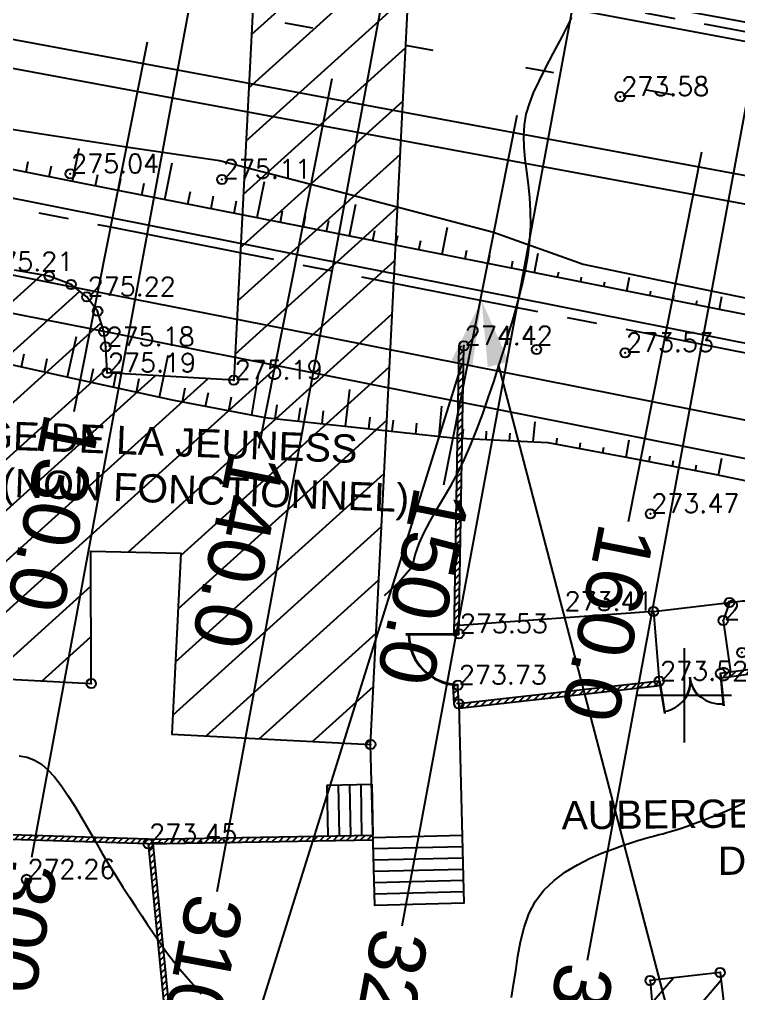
# Model space of a CAD drawing. Header units: millimetres. Extents: x 524954 to 526204, y 9523489 to 9524010.
# Drawn here: x 525464.7 to 525502.9, y 9523584.2 to 9523635.9 of the extents above; entities that cross this region are included whole.
import ezdxf
from ezdxf import colors
from ezdxf.entities.mleader import LeaderData, LeaderLine
from ezdxf.enums import TextEntityAlignment as Align
from ezdxf.math import Vec2, Vec3

# ---------------------------------------------------------------- set-up
doc = ezdxf.new("R2010")
doc.units = ezdxf.units.MM
doc.header["$PDMODE"] = 32
doc.header["$PDSIZE"] = 0.5
for name, pattern in [('AXES2', [28.575, 19.05, -3.175, 3.175, -3.175]), ('CACHE2', [4.7625, 3.175, -1.5875]), ('T1', [13, 3, -10])]:
    doc.linetypes.add(name, pattern=pattern)
for name, color, linetype in [('Bati', 6, 'Continuous'), ('Bati_H', 1, 'Continuous'), ('Carroyage(2)', 7, 'Continuous'), ('Cloture', 7, 'Continuous'), ('CN_01_00', 3, 'Continuous'), ('CN_02_00', 4, 'Continuous'), ('ETQ IMPAIR', 7, 'Continuous'), ('ETQ PAIR', 7, 'Continuous'), ('Murs', 1, 'Continuous'), ('Route - Bretelle de sortie - Restitution en plan - Axe', 1, 'AXES2'), ('Route - Bretelle de sortie - Restitution en plan - GEM_BDG', 7, 'Continuous'), ('Route - Bretelle de sortie - Restitution en plan - GEM_Berme', 7, 'Continuous'), ('Route - Bretelle de sortie - Restitution en plan - GEM_Bretelle', 7, 'Continuous'), ('Route - Bretelle de sortie - Restitution en plan - GEM_Trottoir', 7, 'Continuous'), ('Route - Bretelle de sortie - Restitution en plan - Talus déblais', 1, 'Continuous'), ('Route - Bretelle de sortie - Restitution en plan - Talus remblais', 94, 'Continuous'), ('Route - Bretelle de sortie - Tabulations', 7, 'Continuous'), ('Route - Bretelle de sortie - Textes - Tabulations', 7, 'Continuous'), ('Route - Route de la corniche de Brazzaville - Restitution en plan - Axe', 1, 'AXES2'), ('Route - Route de la corniche de Brazzaville - Restitution en plan - GEM_1_2TPC', 7, 'Continuous'), ('Route - Route de la corniche de Brazzaville - Restitution en plan - GEM_Trottoir', 7, 'Continuous'), ('Route - Route de la corniche de Brazzaville - Restitution en plan - GEM_VOIE 1', 7, 'Continuous'), ('Route - Route de la corniche de Brazzaville - Restitution en plan - GEM_VOIE 2', 7, 'Continuous'), ('Route - Route de la corniche de Brazzaville - Tabulations', 7, 'Continuous'), ('Route - Route de la corniche de Brazzaville - Textes - Tabulations', 1, 'Continuous'), ('TopoAlt', 3, 'Continuous'), ('TOPOJIS', 7, 'Continuous'), ('Toponomie', 7, 'CACHE2')]:
    doc.layers.add(name, color=color, linetype=linetype)
doc.layers.add('Trottoir', color=7, linetype='Continuous', true_color=0xff6666)
doc.styles.add('Affichages route', font='arial.ttf', dxfattribs={"height": 0.5})
doc.styles.add('Simplex 1.0', font='Simplex.shx', dxfattribs={"width": 0.99, "height": 1})
doc.styles.get("Standard").update_dxf_attribs({"font": 'arial.ttf'})
pattern_1 = [(45, (0, 0), (-0.1767766952966, 0.1767766952966), [])]

# ---------------------------------------------------------------- blocks, each defined once
blk = doc.blocks.new('TCPOINT M')
at = {"color": 0}
blk.add_point((0, 0), dxfattribs=at)
at = {"layer": 'TopoAlt', "style": 'Simplex 1.0', "width": 0.99}
blk.add_attdef('ALT', (0.15, 0.15), '', height=1, dxfattribs=at)
blk = doc.blocks.new('MENSURA_TALSYMm_14')
at = {"layer": 'Route - Bretelle de sortie - Restitution en plan - Talus remblais'}
for p, q in [((525467.524, 9523627.29), (525467.879, 9523629.034)), ((525465.072, 9523627.776), (525465.184, 9523628.324)), ((525472.429, 9523626.318), (525472.817, 9523628.247)), ((525466.298, 9523627.533), (525466.413, 9523628.095)), ((525468.75, 9523627.047), (525468.87, 9523627.636)), ((525469.976, 9523626.804), (525470.099, 9523627.407)), ((525471.203, 9523626.561), (525471.328, 9523627.181)), ((525477.333, 9523625.346), (525477.715, 9523627.259)), ((525473.655, 9523626.075), (525473.786, 9523626.728)), ((525474.881, 9523625.832), (525475.015, 9523626.5)), ((525476.107, 9523625.589), (525476.237, 9523626.239)), ((525482.238, 9523624.374), (525482.571, 9523626.055)), ((525478.56, 9523625.103), (525478.681, 9523625.716)), ((525479.786, 9523624.86), (525479.904, 9523625.454)), ((525481.012, 9523624.617), (525481.126, 9523625.191)), ((525483.464, 9523624.131), (525483.57, 9523624.666)), ((525487.143, 9523623.402), (525487.427, 9523624.844)), ((525484.69, 9523623.888), (525484.792, 9523624.403)), ((525485.916, 9523623.645), (525486.014, 9523624.14)), ((525488.369, 9523623.159), (525488.459, 9523623.615)), ((525489.595, 9523622.916), (525489.681, 9523623.351)), ((525490.821, 9523622.673), (525490.897, 9523623.06)), ((525492.047, 9523622.43), (525492.249, 9523623.46)), ((525493.273, 9523622.187), (525493.331, 9523622.479)), ((525494.5, 9523621.944), (525494.548, 9523622.19)), ((525495.726, 9523621.701), (525495.773, 9523621.943)), ((525496.952, 9523621.458), (525497.093, 9523622.18)), ((525498.178, 9523621.215), (525498.224, 9523621.449)), ((525499.404, 9523620.972), (525499.449, 9523621.202)), ((525500.63, 9523620.729), (525500.675, 9523620.957)), ((525501.856, 9523620.486), (525501.99, 9523621.17))]:
    blk.add_line(p, q, dxfattribs=at)
blk = doc.blocks.new('MENSURA_TALSYMm_16')
at = {"layer": 'Route - Bretelle de sortie - Restitution en plan - Talus déblais'}
for p, q in [((525467.26, 9523616.892), (525467.736, 9523619.041)), ((525464.819, 9523617.431), (525464.975, 9523618.126)), ((525466.039, 9523617.162), (525466.196, 9523617.864)), ((525472.144, 9523615.82), (525472.605, 9523618.055)), ((525468.481, 9523616.623), (525468.638, 9523617.339)), ((525469.702, 9523616.355), (525469.857, 9523617.079)), ((525470.923, 9523616.088), (525471.077, 9523616.818)), ((525477.054, 9523614.877), (525477.411, 9523617.109)), ((525473.368, 9523615.569), (525473.519, 9523616.309)), ((525482.016, 9523614.281), (525482.244, 9523616.229)), ((525474.597, 9523615.338), (525474.74, 9523616.076)), ((525475.825, 9523615.107), (525475.96, 9523615.844)), ((525478.288, 9523614.688), (525478.395, 9523615.412)), ((525479.531, 9523614.553), (525479.627, 9523615.25)), ((525486.987, 9523613.739), (525487.121, 9523615.351)), ((525480.774, 9523614.417), (525480.859, 9523615.087)), ((525483.259, 9523614.146), (525483.325, 9523614.761)), ((525484.502, 9523614.01), (525484.56, 9523614.598)), ((525485.744, 9523613.875), (525485.795, 9523614.434)), ((525491.977, 9523613.446), (525492.077, 9523614.508)), ((525488.232, 9523613.634), (525488.271, 9523614.129)), ((525489.48, 9523613.571), (525489.508, 9523614.02)), ((525490.729, 9523613.509), (525490.752, 9523613.91)), ((525493.218, 9523613.322), (525493.256, 9523613.639)), ((525494.447, 9523613.094), (525494.496, 9523613.405)), ((525495.677, 9523612.867), (525495.733, 9523613.172)), ((525496.906, 9523612.639), (525497.078, 9523613.551)), ((525498.134, 9523612.407), (525498.191, 9523612.705)), ((525499.361, 9523612.168), (525499.418, 9523612.464)), ((525500.588, 9523611.928), (525500.646, 9523612.224)), ((525501.814, 9523611.686), (525501.996, 9523612.58))]:
    blk.add_line(p, q, dxfattribs=at)

msp = doc.modelspace()

# ---------------------------------------------------------------- hatches: boundary and pattern name
at = {"layer": 'Bati_H'}
h = msp.add_hatch(dxfattribs=at)
h.set_pattern_fill('_U', color=256, scale=2, angle=222.0999, style=0, pattern_type=0)
h.set_pattern_definition([(222.09989299, (0, 0), (1.3408504664, -1.4839541862), [])])
h.paths.add_polyline_path([(525468.523, 9523600.62), (525468.496, 9523607.652), (525473.283, 9523607.546), (525472.811, 9523597.929), (525483.353, 9523597.395), (525483.341, 9523597.395), (525485.526, 9523640.514), (525477.327, 9523640.929), (525476.088, 9523616.723), (525469.369, 9523617.103), (525469.292, 9523618.486), (525469.191, 9523619.302), (525468.865, 9523620.379), (525468.289, 9523621.142), (525467.455, 9523621.804), (525466.294, 9523622.243), (525464.462, 9523622.564), (525462.852, 9523622.467), (525461.309, 9523621.851), (525460.274, 9523621.007), (525459.585, 9523619.812), (525458.908, 9523616.933), (525452.581, 9523617.089), (525453.404, 9523634.085), (525445.11, 9523634.572), (525444.21, 9523614.079), (525443.42, 9523601.948)])
h = msp.add_hatch(dxfattribs=at)
h.set_pattern_fill('_U', color=256, scale=2, angle=49.7164, style=0, pattern_type=0)
h.set_pattern_definition([(49.7164087, (0, 0), (-1.5257070597, 1.29314267114), [])])
h.paths.add_polyline_path([(525495.577, 9523574.193), (525498.578, 9523574.44), (525498.464, 9523575.823), (525502.836, 9523576.184), (525502.429, 9523580.845), (525501.921, 9523585.285), (525498.179, 9523584.857), (525498.318, 9523583.17), (525494.885, 9523582.887), (525494.86, 9523582.885)])
at = {"layer": 'Murs'}
h = msp.add_hatch(dxfattribs=at)
h.set_pattern_fill('_U', color=256, scale=0.25, angle=45, style=0, pattern_type=0)
h.set_pattern_definition(pattern_1)
h.paths.add_polyline_path([(525488.04, 9523603.26), (525488.297, 9523618.54), (525488.047, 9523618.544), (525487.79, 9523603.264)])
h = msp.add_hatch(dxfattribs=at)
h.set_pattern_fill('_U', color=256, scale=0.25, angle=45, style=0, pattern_type=0)
h.set_pattern_definition(pattern_1)
h.paths.add_polyline_path([(525471.551, 9523592.114), (525474.723, 9523559.566), (525475.027, 9523556.237), (525481.47, 9523557.217), (525489.932, 9523558.379), (525511.435, 9523561.691), (525536.899, 9523564.763), (525535.769, 9523571.397), (525534.425, 9523578.651), (525532.858, 9523588.004), (525530.879, 9523597.346), (525530.121, 9523604.95), (525501.923, 9523601.162), (525501.956, 9523600.914), (525529.898, 9523604.668), (525530.632, 9523597.308), (525532.612, 9523587.957), (525534.179, 9523578.608), (525535.522, 9523571.353), (525536.608, 9523564.98), (525511.401, 9523561.939), (525489.896, 9523558.627), (525481.434, 9523557.464), (525475.252, 9523556.524), (525474.972, 9523559.59), (525471.8, 9523592.139)])
h = msp.add_hatch(dxfattribs=at)
h.set_pattern_fill('_U', color=256, scale=0.25, angle=45, style=0, pattern_type=0)
h.set_pattern_definition(pattern_1)
h.paths.add_polyline_path([(525471.551, 9523592.114), (525451.327, 9523592.751), (525442.866, 9523593.259), (525443.654, 9523601.886), (525443.903, 9523601.864), (525443.139, 9523593.493), (525451.339, 9523593.001), (525471.559, 9523592.364)])
h = msp.add_hatch(dxfattribs=at)
h.set_pattern_fill('_U', color=256, scale=0.25, angle=45, style=0, pattern_type=0)
h.set_pattern_definition(pattern_1)
h.paths.add_polyline_path([(525498.663, 9523600.743), (525488.031, 9523599.553), (525488.059, 9523599.304), (525498.69, 9523600.495)])
h = msp.add_hatch(dxfattribs=at)
h.set_pattern_fill('_U', color=256, scale=0.25, angle=45, style=0, pattern_type=0)
h.set_pattern_definition(pattern_1)
h.paths.add_polyline_path([(525488.031, 9523599.553), (525487.984, 9523600.535), (525487.734, 9523600.523), (525487.782, 9523599.541)])
h = msp.add_hatch(dxfattribs=at)
h.set_pattern_fill('_U', color=256, scale=0.25, angle=45, style=0, pattern_type=0)
h.set_pattern_definition(pattern_1)
h.paths.add_polyline_path([(525471.546, 9523592.364), (525483.474, 9523592.586), (525483.479, 9523592.336), (525471.551, 9523592.114)])

# ---------------------------------------------------------------- linework, layer by layer
at = {"layer": 'Bati', "flags": 128}
for points in [[(525468.523, 9523600.62), (525468.496, 9523607.652), (525473.283, 9523607.546), (525472.811, 9523597.929), (525483.353, 9523597.395), (525483.341, 9523597.395), (525485.526, 9523640.514), (525477.327, 9523640.929), (525476.088, 9523616.723), (525469.369, 9523617.103), (525469.292, 9523618.486), (525469.191, 9523619.302), (525468.865, 9523620.379), (525468.289, 9523621.142), (525467.455, 9523621.804), (525466.294, 9523622.243), (525464.462, 9523622.564)], [(525443.42, 9523601.948), (525468.523, 9523600.62)]]:
    msp.add_lwpolyline(points, dxfattribs=at)
msp.add_lwpolyline([(525495.577, 9523574.193), (525498.578, 9523574.44), (525498.464, 9523575.823), (525502.836, 9523576.184), (525502.429, 9523580.845), (525501.921, 9523585.285), (525498.179, 9523584.857), (525498.318, 9523583.17), (525494.885, 9523582.887), (525494.86, 9523582.885)], close=True, dxfattribs=at)
at = {"layer": 'Carroyage(2)'}
for p, q in [((525500, 9523597.5), (525500, 9523602.5)), ((525497.5, 9523600), (525502.5, 9523600))]:
    msp.add_line(p, q, dxfattribs=at)
at = {"layer": 'Cloture', "flags": 128}
for points in [[(525487.79, 9523603.264), (525488.047, 9523618.544)], [(525488.04, 9523603.26), (525488.297, 9523618.54)], [(525471.551, 9523592.114), (525474.723, 9523559.566), (525475.027, 9523556.237), (525481.47, 9523557.217), (525489.932, 9523558.379), (525511.435, 9523561.691), (525536.899, 9523564.763), (525535.769, 9523571.397), (525534.425, 9523578.651), (525532.858, 9523588.004), (525530.879, 9523597.346), (525530.121, 9523604.95), (525501.923, 9523601.162), (525501.923, 9523601.162), (525501.923, 9523601.162), (525501.923, 9523601.162)], [(525471.8, 9523592.139), (525474.972, 9523559.59), (525475.252, 9523556.524), (525481.434, 9523557.464), (525489.896, 9523558.627), (525511.401, 9523561.939), (525536.608, 9523564.98), (525535.522, 9523571.353), (525534.179, 9523578.608), (525532.612, 9523587.957), (525530.632, 9523597.308), (525529.898, 9523604.668), (525501.956, 9523600.914)], [(525488.04, 9523603.26), (525485.221, 9523603.235)], [(525488.04, 9523603.215), (525485.221, 9523603.191)], [(525471.551, 9523592.114), (525451.327, 9523592.751), (525442.866, 9523593.259), (525443.654, 9523601.886)], [(525471.559, 9523592.364), (525451.339, 9523593.001), (525443.139, 9523593.493), (525443.903, 9523601.864)], [(525498.663, 9523600.743), (525488.031, 9523599.553)], [(525498.664, 9523600.736), (525498.942, 9523599.031)], [(525498.691, 9523600.741), (525498.969, 9523599.035)], [(525501.895, 9523601.159), (525502.065, 9523599.44)], [(525501.923, 9523601.162), (525502.092, 9523599.442)], [(525487.782, 9523599.541), (525487.734, 9523600.523)], [(525488.031, 9523599.553), (525487.984, 9523600.535)], [(525498.69, 9523600.495), (525488.059, 9523599.304)], [(525498.69, 9523600.495), (525488.059, 9523599.304)], [(525488.031, 9523599.553), (525488.299, 9523588.964), (525483.569, 9523588.845), (525483.353, 9523597.395)], [(525481.025, 9523595.235), (525483.424, 9523595.279)], [(525481.025, 9523595.235), (525481.075, 9523592.541)], [(525481.625, 9523595.246), (525481.675, 9523592.552)], [(525481.625, 9523595.246), (525481.675, 9523592.552)], [(525482.225, 9523595.257), (525482.275, 9523592.564)], [(525482.824, 9523595.268), (525482.874, 9523592.575)], [(525483.424, 9523595.279), (525483.474, 9523592.586)], [(525471.546, 9523592.364), (525483.474, 9523592.586)], [(525488.208, 9523592.563), (525483.478, 9523592.444)], [(525471.551, 9523592.114), (525483.479, 9523592.336)], [(525488.223, 9523591.963), (525483.493, 9523591.844)], [(525488.239, 9523591.364), (525483.508, 9523591.244)], [(525488.239, 9523591.364), (525483.508, 9523591.244)], [(525488.254, 9523590.764), (525483.523, 9523590.644)], [(525488.269, 9523590.164), (525483.539, 9523590.044)], [(525488.269, 9523590.164), (525483.539, 9523590.044)], [(525488.284, 9523589.564), (525483.554, 9523589.445)], [(525488.299, 9523588.964), (525483.569, 9523588.845)]]:
    msp.add_lwpolyline(points, dxfattribs=at)
at = {"layer": 'Cloture'}
for centre, radius, start, end in [((525488.04, 9523603.215), 2.681, 180.495, 268.7926), ((525488.04, 9523603.215), 2.636, 180.495, 268.7926), ((525498.691, 9523600.741), 1.616, 279.2624, 7.56), ((525498.691, 9523600.741), 1.643, 323.4508, 7.56), ((525501.895, 9523601.159), 1.643, 187.3252, 231.4344), ((525501.895, 9523601.159), 1.616, 187.3252, 275.6227)]:
    msp.add_arc(centre, radius, start, end, dxfattribs=at)
at = {"layer": 'CN_01_00', "elevation": 273, "flags": 128}
for points in [[(525464.693, 9523596.789), (525465.131, 9523596.708), (525465.521, 9523596.565), (525465.88, 9523596.35), (525466.227, 9523596.053), (525466.576, 9523595.671), (525466.93, 9523595.211), (525467.288, 9523594.688), (525467.648, 9523594.115), (525468.012, 9523593.507), (525468.377, 9523592.877), (525468.745, 9523592.238), (525469.113, 9523591.604), (525469.48, 9523590.988), (525469.845, 9523590.393), (525470.203, 9523589.823), (525470.551, 9523589.281), (525470.885, 9523588.77), (525471.202, 9523588.292), (525471.498, 9523587.852), (525471.77, 9523587.451), (525472.016, 9523587.09), (525472.247, 9523586.759), (525472.472, 9523586.444), (525472.704, 9523586.132), (525472.955, 9523585.809), (525473.234, 9523585.463), (525473.555, 9523585.08), (525473.929, 9523584.646), (525474.364, 9523584.154)], [(525490.819, 9523583.962), (525490.941, 9523584.648), (525491.048, 9523585.385), (525491.161, 9523586.15), (525491.302, 9523586.922), (525491.49, 9523587.68), (525491.748, 9523588.402), (525492.097, 9523589.067), (525492.55, 9523589.658), (525493.089, 9523590.175), (525493.69, 9523590.625), (525494.327, 9523591.011), (525494.973, 9523591.339), (525495.605, 9523591.614), (525496.196, 9523591.842), (525496.721, 9523592.027), (525497.161, 9523592.175), (525497.523, 9523592.291), (525497.823, 9523592.382), (525498.073, 9523592.452), (525498.288, 9523592.509), (525498.482, 9523592.558), (525498.669, 9523592.605), (525498.863, 9523592.655), (525499.077, 9523592.714), (525499.311, 9523592.783), (525499.568, 9523592.863), (525499.847, 9523592.955), (525500.148, 9523593.058), (525500.471, 9523593.174), (525500.817, 9523593.303), (525501.187, 9523593.445), (525501.578, 9523593.601), (525501.983, 9523593.769), (525502.394, 9523593.944), (525502.8, 9523594.124), (525503.193, 9523594.306)]]:
    msp.add_lwpolyline(points, dxfattribs=at)
at = {"layer": 'CN_02_00', "elevation": 274, "flags": 128}
msp.add_lwpolyline([(525484.084, 9523605.304), (525484.836, 9523605.984), (525485.572, 9523606.853), (525485.709, 9523607.459), (525485.919, 9523608.051), (525486.189, 9523608.64), (525486.505, 9523609.232), (525486.855, 9523609.837), (525487.225, 9523610.462), (525487.603, 9523611.114), (525487.974, 9523611.804), (525488.33, 9523612.535), (525488.668, 9523613.304), (525488.991, 9523614.106), (525489.3, 9523614.932), (525489.596, 9523615.779), (525489.882, 9523616.638), (525490.16, 9523617.503), (525490.43, 9523618.369), (525490.693, 9523619.23), (525490.944, 9523620.083), (525491.177, 9523620.926), (525491.386, 9523621.758), (525491.563, 9523622.576), (525491.703, 9523623.38), (525491.8, 9523624.166), (525491.846, 9523624.934), (525491.84, 9523625.682), (525491.793, 9523626.408), (525491.72, 9523627.113), (525491.637, 9523627.794), (525491.56, 9523628.451), (525491.504, 9523629.085), (525491.484, 9523629.692), (525491.516, 9523630.274), (525491.612, 9523630.833), (525491.774, 9523631.389), (525492, 9523631.965), (525492.289, 9523632.584), (525492.638, 9523633.272), (525493.046, 9523634.05), (525493.511, 9523634.943), (525494.032, 9523635.974)], dxfattribs=at)
at = {"layer": 'Route - Bretelle de sortie - Restitution en plan - Axe', "ltscale": 0.5, "flags": 128}
msp.add_lwpolyline([(525362.97, 9523665.964), (525367.304, 9523663.471), (525371.686, 9523661.063), (525376.112, 9523658.737), (525380.551, 9523656.436), (525384.99, 9523654.135), (525393.868, 9523649.533), (525398.307, 9523647.232), (525402.768, 9523644.973), (525407.283, 9523642.826), (525411.851, 9523640.793), (525416.468, 9523638.874), (525421.131, 9523637.072), (525425.839, 9523635.386), (525430.587, 9523633.819), (525435.372, 9523632.371), (525440.192, 9523631.043), (525445.044, 9523629.835), (525449.925, 9523628.75), (525459.732, 9523626.795), (525469.541, 9523624.851), (525479.35, 9523622.907), (525489.16, 9523620.963), (525498.969, 9523619.019), (525506.811, 9523617.465), (525508.778, 9523617.076), (525513.691, 9523616.148), (525518.628, 9523615.357), (525523.596, 9523614.801), (525528.59, 9523614.582), (525533.332, 9523614.777), (525538.029, 9523615.447), (525538.524, 9523615.55), (525543.336, 9523616.898), (525547.941, 9523618.836), (525552.269, 9523621.333), (525556.252, 9523624.35), (525557.224, 9523625.214), (525560.26, 9523628.325), (525562.941, 9523631.748), (525564.636, 9523634.387), (525566.118, 9523637.15), (525566.895, 9523638.844), (525567.598, 9523640.569), (525569.14, 9523645.323), (525570.248, 9523650.198), (525571.009, 9523655.139), (525571.519, 9523660.112), (525571.863, 9523664.901), (525572.043, 9523667.868), (525572.175, 9523670.09), (525572.769, 9523680.073), (525573.364, 9523690.055), (525573.958, 9523700.037), (525574.552, 9523710.02), (525575.146, 9523720.002), (525575.741, 9523729.984), (525576.335, 9523739.967), (525576.929, 9523749.949), (525576.995, 9523751.051)], dxfattribs=at)
at = {"layer": 'Route - Bretelle de sortie - Restitution en plan - GEM_BDG', "flags": 128}
msp.add_lwpolyline([(525459.829, 9523627.285), (525469.638, 9523625.341), (525479.448, 9523623.398), (525489.257, 9523621.454), (525499.066, 9523619.51), (525506.908, 9523617.956), (525508.875, 9523617.567), (525513.779, 9523616.64), (525518.697, 9523615.852), (525523.637, 9523615.3), (525528.592, 9523615.082), (525533.288, 9523615.275), (525537.931, 9523615.937), (525538.42, 9523616.039), (525543.171, 9523617.37), (525547.719, 9523619.284), (525551.993, 9523621.749), (525555.926, 9523624.729), (525556.885, 9523625.582), (525559.884, 9523628.655), (525562.531, 9523632.035), (525564.205, 9523634.641), (525565.669, 9523637.369)], dxfattribs=at)
at = {"layer": 'Route - Bretelle de sortie - Restitution en plan - GEM_Berme', "flags": 128}
msp.add_lwpolyline([(525460.121, 9523628.757), (525469.93, 9523626.813), (525479.739, 9523624.869), (525489.548, 9523622.925), (525499.358, 9523620.981), (525507.2, 9523619.427), (525509.164, 9523619.039), (525514.042, 9523618.117), (525518.904, 9523617.338), (525523.758, 9523616.795), (525528.597, 9523616.582), (525533.155, 9523616.769), (525537.635, 9523617.408), (525538.106, 9523617.505), (525542.677, 9523618.786), (525547.052, 9523620.627), (525551.164, 9523622.999), (525554.948, 9523625.865), (525555.87, 9523626.686), (525558.755, 9523629.642), (525561.302, 9523632.894), (525562.912, 9523635.401), (525564.32, 9523638.026)], dxfattribs=at)
at = {"layer": 'Route - Bretelle de sortie - Restitution en plan - GEM_Bretelle', "flags": 128}
msp.add_lwpolyline([(525459.052, 9523623.362), (525468.861, 9523621.418), (525478.67, 9523619.474), (525488.479, 9523617.53), (525498.289, 9523615.586), (525506.13, 9523614.032), (525508.091, 9523613.58), (525513.039, 9523612.483), (525518.092, 9523611.513), (525523.27, 9523610.775), (525528.576, 9523610.384), (525533.716, 9523610.444), (525538.915, 9523611.035), (525539.466, 9523611.149), (525544.818, 9523612.649), (525549.942, 9523614.805), (525554.757, 9523617.583), (525559.188, 9523620.939), (525560.269, 9523621.9), (525563.647, 9523625.362), (525566.63, 9523629.17), (525568.515, 9523632.106), (525570.164, 9523635.18), (525570.972, 9523637.082)], dxfattribs=at)
at = {"layer": 'Route - Bretelle de sortie - Restitution en plan - GEM_Trottoir', "flags": 128}
msp.add_lwpolyline([(525458.663, 9523621.4), (525468.472, 9523619.456), (525478.281, 9523617.512), (525488.09, 9523615.568), (525497.9, 9523613.624), (525505.742, 9523612.07), (525507.706, 9523611.617), (525512.688, 9523610.514), (525517.816, 9523609.532), (525523.108, 9523608.781), (525528.569, 9523608.384), (525533.892, 9523608.452), (525539.308, 9523609.074), (525539.884, 9523609.193), (525545.477, 9523610.761), (525550.831, 9523613.014), (525555.863, 9523615.916), (525560.493, 9523619.424), (525561.622, 9523620.428), (525565.152, 9523624.045), (525568.269, 9523628.025), (525570.239, 9523631.092), (525571.962, 9523634.304)], dxfattribs=at)
at = {"layer": 'Route - Bretelle de sortie - Restitution en plan - Talus déblais', "flags": 128}
msp.add_lwpolyline([(525463.051, 9523617.822), (525467.934, 9523616.743), (525472.819, 9523615.672), (525477.734, 9523614.749), (525487.712, 9523613.66), (525492.759, 9523613.407), (525497.676, 9523612.496), (525501.6, 9523611.731), (525505.512, 9523610.913), (525507.483, 9523610.483), (525512.508, 9523609.501), (525517.737, 9523608.959), (525523.098, 9523608.658)], dxfattribs=at)
at = {"layer": 'Route - Bretelle de sortie - Restitution en plan - Talus remblais', "flags": 128}
msp.add_lwpolyline([(525460.491, 9523630.627), (525470.383, 9523629.097), (525475.337, 9523628.377), (525480.186, 9523627.124), (525489.876, 9523624.58), (525494.638, 9523622.885), (525499.531, 9523621.854), (525507.361, 9523620.244), (525509.333, 9523619.897), (525514.213, 9523619.077), (525519.053, 9523618.404), (525523.852, 9523617.959), (525528.602, 9523617.835), (525533.036, 9523618.12), (525537.357, 9523618.795), (525537.81, 9523618.887), (525542.222, 9523620.089), (525546.454, 9523621.831), (525550.456, 9523624.067), (525554.182, 9523626.755), (525555.093, 9523627.532), (525557.96, 9523630.338), (525560.476, 9523633.471), (525562.071, 9523635.895)], dxfattribs=at)
at = {"layer": 'Route - Bretelle de sortie - Tabulations'}
for p, q in [((525471.485, 9523634.66), (525467.597, 9523615.042)), ((525481.294, 9523632.716), (525477.406, 9523613.098)), ((525491.104, 9523630.772), (525487.216, 9523611.154)), ((525500.913, 9523628.828), (525497.025, 9523609.21))]:
    msp.add_line(p, q, dxfattribs=at)
at = {"layer": 'Route - Route de la corniche de Brazzaville - Restitution en plan - Axe', "ltscale": 0.5, "flags": 128}
msp.add_lwpolyline([(525226.636, 9523750.387), (525229.419, 9523749.254), (525234.047, 9523747.362), (525238.644, 9523745.395), (525243.2, 9523743.336), (525247.714, 9523741.187), (525252.185, 9523738.947), (525256.609, 9523736.619), (525265.351, 9523731.763), (525274.078, 9523726.881), (525282.806, 9523721.998), (525286.095, 9523720.158), (525291.533, 9523717.116), (525300.26, 9523712.234), (525308.987, 9523707.351), (525317.714, 9523702.469), (525326.441, 9523697.586), (525335.168, 9523692.704), (525343.895, 9523687.821), (525352.622, 9523682.939), (525354.664, 9523681.796), (525361.349, 9523678.056), (525363.343, 9523676.941), (525370.076, 9523673.174), (525374.47, 9523670.787), (525378.91, 9523668.488), (525383.395, 9523666.279), (525387.923, 9523664.159), (525392.493, 9523662.13), (525397.103, 9523660.194), (525401.61, 9523658.404), (525406.433, 9523656.599), (525411.151, 9523654.942), (525415.9, 9523653.38), (525418.081, 9523652.697), (525421.776, 9523651.591), (525425.489, 9523650.542), (525430.323, 9523649.267), (525435.183, 9523648.089), (525440.064, 9523647.009), (525444.967, 9523646.027), (525454.799, 9523644.202), (525464.631, 9523642.379), (525474.464, 9523640.556), (525484.296, 9523638.733), (525494.129, 9523636.91), (525503.961, 9523635.088), (525513.794, 9523633.265), (525523.626, 9523631.442), (525533.459, 9523629.619), (525543.291, 9523627.797), (525553.124, 9523625.974), (525557.224, 9523625.214), (525562.956, 9523624.151), (525572.789, 9523622.328), (525582.622, 9523620.512), (525587.548, 9523619.655), (525592.483, 9523618.853), (525597.427, 9523618.106), (525602.379, 9523617.413), (525607.338, 9523616.776), (525612.304, 9523616.194), (525617.276, 9523615.667), (525622.254, 9523615.195), (525627.237, 9523614.779), (525632.224, 9523614.418), (525637.214, 9523614.112), (525642.208, 9523613.862), (525647.204, 9523613.668), (525652.202, 9523613.529), (525657.201, 9523613.445), (525662.201, 9523613.417), (525667.201, 9523613.445), (525672.2, 9523613.528), (525677.199, 9523613.667), (525682.195, 9523613.861), (525687.188, 9523614.111), (525692.179, 9523614.416), (525697.166, 9523614.777), (525702.149, 9523615.193), (525707.126, 9523615.664), (525712.099, 9523616.191), (525717.065, 9523616.773), (525722.024, 9523617.41), (525726.976, 9523618.102), (525731.92, 9523618.849), (525736.855, 9523619.651), (525741.781, 9523620.507), (525746.697, 9523621.419), (525751.603, 9523622.385), (525756.498, 9523623.405), (525761.381, 9523624.48), (525766.252, 9523625.609), (525771.11, 9523626.792), (525775.954, 9523628.028), (525780.785, 9523629.319), (525785.601, 9523630.663), (525790.401, 9523632.061), (525795.186, 9523633.512), (525799.954, 9523635.016), (525804.706, 9523636.573), (525809.44, 9523638.182), (525814.155, 9523639.844), (525818.852, 9523641.559), (525823.53, 9523643.325), (525828.187, 9523645.143), (525832.825, 9523647.013), (525837.441, 9523648.934), (525842.035, 9523650.907), (525846.607, 9523652.93), (525851.157, 9523655.004), (525855.683, 9523657.129), (525860.185, 9523659.304), (525864.663, 9523661.528), (525869.116, 9523663.802), (525873.543, 9523666.126), (525877.945, 9523668.499), (525882.319, 9523670.92), (525886.666, 9523673.39), (525890.986, 9523675.908), (525895.278, 9523678.473), (525899.54, 9523681.087), (525903.774, 9523683.747), (525907.977, 9523686.454), (525912.15, 9523689.208), (525916.293, 9523692.008), (525920.404, 9523694.854), (525924.483, 9523697.746), (525928.53, 9523700.682), (525932.544, 9523703.664), (525936.524, 9523706.69), (525940.471, 9523709.759), (525944.383, 9523712.873), (525948.26, 9523716.03), (525952.103, 9523719.229), (525955.909, 9523722.472), (525959.679, 9523725.756), (525963.412, 9523729.082), (525967.108, 9523732.449), (525970.767, 9523735.857), (525974.387, 9523739.306), (525977.969, 9523742.794), (525981.512, 9523746.322), (525985.016, 9523749.889), (525988.479, 9523753.495), (525991.903, 9523757.14), (525995.285, 9523760.822), (525998.627, 9523764.541), (526001.927, 9523768.297), (526005.185, 9523772.09), (526008.401, 9523775.919), (526011.574, 9523779.783), (526014.704, 9523783.682), (526017.79, 9523787.616), (526020.832, 9523791.583), (526023.831, 9523795.585), (526026.784, 9523799.619), (526029.693, 9523803.686), (526032.556, 9523807.785), (526035.373, 9523811.916), (526038.145, 9523816.077), (526040.87, 9523820.27), (526043.548, 9523824.492), (526046.182, 9523828.742), (526051.428, 9523837.255), (526056.675, 9523845.768), (526059.298, 9523850.024), (526061.922, 9523854.281), (526064.055, 9523857.742)], dxfattribs=at)
at = {"layer": 'Route - Route de la corniche de Brazzaville - Restitution en plan - GEM_1_2TPC', "flags": 128}
for points in [[(525454.89, 9523644.693), (525464.723, 9523642.87), (525474.555, 9523641.048), (525484.387, 9523639.225), (525494.22, 9523637.402), (525504.052, 9523635.579), (525513.885, 9523633.757), (525523.717, 9523631.934), (525533.55, 9523630.111), (525543.382, 9523628.288), (525553.215, 9523626.465), (525557.315, 9523625.705), (525563.047, 9523624.643), (525572.88, 9523622.82)], [(525464.54, 9523641.887), (525474.373, 9523640.064), (525484.205, 9523638.242), (525494.038, 9523636.419), (525503.87, 9523634.596), (525513.703, 9523632.773), (525523.535, 9523630.951), (525533.368, 9523629.128), (525543.2, 9523627.305), (525553.032, 9523625.482), (525557.133, 9523624.722), (525562.865, 9523623.659), (525572.697, 9523621.837), (525582.534, 9523620.02), (525587.465, 9523619.162), (525592.406, 9523618.359), (525597.355, 9523617.611), (525602.313, 9523616.918), (525607.277, 9523616.28), (525612.249, 9523615.697), (525617.226, 9523615.169), (525622.21, 9523614.697), (525627.198, 9523614.28), (525632.19, 9523613.919)]]:
    msp.add_lwpolyline(points, dxfattribs=at)
at = {"layer": 'Route - Route de la corniche de Brazzaville - Restitution en plan - GEM_Trottoir', "flags": 128}
msp.add_lwpolyline([(525462.991, 9523633.53), (525472.823, 9523631.707), (525482.656, 9523629.884), (525492.488, 9523628.061), (525502.321, 9523626.238), (525512.153, 9523624.416), (525521.986, 9523622.593), (525531.818, 9523620.77), (525541.651, 9523618.947), (525551.483, 9523617.125), (525555.583, 9523616.364), (525561.316, 9523615.302), (525571.148, 9523613.479), (525581.03, 9523611.654), (525585.64, 9523608.315), (525590.701, 9523607.492), (525595.772, 9523606.725), (525600.85, 9523606.015), (525605.936, 9523605.362), (525611.029, 9523604.765), (525616.128, 9523604.224), (525621.233, 9523603.741), (525626.343, 9523603.314), (525631.457, 9523602.943)], dxfattribs=at)
at = {"layer": 'Route - Route de la corniche de Brazzaville - Restitution en plan - GEM_VOIE 1', "linetype": 'T1', "ltscale": 0.5, "flags": 128}
msp.add_lwpolyline([(525224.038, 9523745.506), (525227.346, 9523744.16), (525231.934, 9523742.285), (525236.429, 9523740.361), (525240.885, 9523738.347), (525245.3, 9523736.245), (525249.672, 9523734.055), (525254, 9523731.778), (525262.666, 9523726.963), (525271.393, 9523722.081), (525280.12, 9523717.199), (525283.41, 9523715.358), (525288.847, 9523712.316), (525297.574, 9523707.434), (525306.301, 9523702.551), (525315.028, 9523697.669), (525323.755, 9523692.786), (525332.483, 9523687.904), (525341.21, 9523683.021), (525349.937, 9523678.139), (525351.979, 9523676.996), (525358.664, 9523673.256), (525360.658, 9523672.141), (525367.496, 9523668.537), (525372.041, 9523666.209), (525376.629, 9523663.974), (525381.259, 9523661.833), (525385.929, 9523659.785), (525390.636, 9523657.832), (525395.38, 9523655.975), (525400.013, 9523654.265), (525404.966, 9523652.549), (525409.805, 9523650.982), (525414.671, 9523649.513), (525416.904, 9523648.874), (525420.659, 9523647.75), (525424.43, 9523646.684), (525429.342, 9523645.389), (525434.279, 9523644.193), (525439.239, 9523643.095), (525444.22, 9523642.097), (525454.07, 9523640.269), (525463.902, 9523638.446), (525473.735, 9523636.623), (525483.567, 9523634.8), (525493.4, 9523632.977), (525503.232, 9523631.155), (525513.065, 9523629.332), (525522.897, 9523627.509), (525532.73, 9523625.686), (525542.562, 9523623.864), (525552.395, 9523622.041), (525556.495, 9523621.281), (525562.227, 9523620.218), (525572.059, 9523618.395), (525581.915, 9523616.575), (525586.885, 9523615.711), (525591.864, 9523614.901), (525596.851, 9523614.147), (525601.847, 9523613.449), (525606.85, 9523612.806), (525611.861, 9523612.218), (525616.877, 9523611.687), (525621.899, 9523611.211), (525626.926, 9523610.791), (525631.957, 9523610.427), (525636.992, 9523610.119), (525642.03, 9523609.866), (525647.071, 9523609.67), (525652.113, 9523609.53), (525657.157, 9523609.445), (525662.201, 9523609.417), (525667.246, 9523609.445), (525672.289, 9523609.529), (525677.332, 9523609.669), (525682.372, 9523609.865), (525687.41, 9523610.117), (525692.445, 9523610.425), (525697.477, 9523610.789), (525702.504, 9523611.208), (525707.526, 9523611.684), (525712.542, 9523612.215), (525717.552, 9523612.802), (525722.555, 9523613.445), (525727.551, 9523614.143), (525732.539, 9523614.897), (525737.518, 9523615.706), (525742.488, 9523616.57), (525747.448, 9523617.49), (525752.397, 9523618.464), (525757.336, 9523619.494), (525762.262, 9523620.578), (525767.176, 9523621.717), (525772.077, 9523622.91), (525776.965, 9523624.158), (525781.839, 9523625.46), (525786.697, 9523626.817), (525791.541, 9523628.227), (525796.368, 9523629.69), (525801.179, 9523631.208), (525805.972, 9523632.778), (525810.748, 9523634.402), (525815.506, 9523636.079), (525820.245, 9523637.809), (525824.964, 9523639.591), (525829.663, 9523641.425), (525834.341, 9523643.312), (525838.998, 9523645.25), (525843.634, 9523647.24), (525848.246, 9523649.282), (525852.836, 9523651.374), (525857.403, 9523653.518), (525861.945, 9523655.712), (525866.463, 9523657.956), (525870.955, 9523660.25), (525875.422, 9523662.594), (525879.862, 9523664.988), (525884.276, 9523667.431), (525888.662, 9523669.923), (525893.02, 9523672.463), (525897.349, 9523675.052), (525901.65, 9523677.688), (525905.921, 9523680.372), (525910.162, 9523683.104), (525914.372, 9523685.882), (525918.551, 9523688.707), (525922.699, 9523691.578), (525926.814, 9523694.495), (525930.897, 9523697.458), (525934.946, 9523700.466), (525938.962, 9523703.519), (525942.944, 9523706.616), (525946.891, 9523709.757), (525950.803, 9523712.942), (525954.679, 9523716.17), (525958.519, 9523719.441), (525962.323, 9523722.754), (525966.09, 9523726.11), (525969.819, 9523729.507), (525973.51, 9523732.945), (525977.162, 9523736.425), (525980.776, 9523739.944), (525984.35, 9523743.503), (525987.885, 9523747.102), (525991.38, 9523750.74), (525994.833, 9523754.417), (525998.246, 9523758.132), (526001.617, 9523761.884), (526004.947, 9523765.674), (526008.234, 9523769.5), (526011.478, 9523773.363), (526014.679, 9523777.262), (526017.837, 9523781.195), (526020.951, 9523785.164), (526024.02, 9523789.167), (526027.045, 9523793.204), (526030.025, 9523797.274), (526032.959, 9523801.377), (526035.848, 9523805.513), (526038.69, 9523809.68), (526041.486, 9523813.879), (526044.235, 9523818.108), (526046.937, 9523822.368), (526049.587, 9523826.643), (526054.834, 9523835.156), (526060.08, 9523843.669), (526062.704, 9523847.926), (526065.327, 9523852.182), (526067.63, 9523855.918)], dxfattribs=at)
at = {"layer": 'Route - Route de la corniche de Brazzaville - Restitution en plan - GEM_VOIE 2', "flags": 128}
msp.add_lwpolyline([(525463.264, 9523635.004), (525473.097, 9523633.182), (525482.929, 9523631.359), (525492.762, 9523629.536), (525502.594, 9523627.713), (525512.427, 9523625.891), (525522.259, 9523624.068), (525532.092, 9523622.245), (525541.924, 9523620.422), (525551.757, 9523618.599), (525555.857, 9523617.839), (525561.589, 9523616.777), (525571.421, 9523614.954), (525581.296, 9523613.13), (525586.304, 9523612.259), (525591.321, 9523611.444), (525596.347, 9523610.684), (525601.382, 9523609.98), (525606.424, 9523609.332), (525611.472, 9523608.74), (525616.527, 9523608.204), (525621.588, 9523607.725), (525626.654, 9523607.302), (525631.724, 9523606.935)], dxfattribs=at)
at = {"layer": 'Route - Route de la corniche de Brazzaville - Tabulations'}
for p, q in [((525476.287, 9523650.388), (525465.35, 9523591.394)), ((525486.119, 9523648.566), (525475.182, 9523589.571)), ((525495.952, 9523646.743), (525485.015, 9523587.748)), ((525505.784, 9523644.92), (525494.847, 9523585.925))]:
    msp.add_line(p, q, dxfattribs=at)
at = {"layer": 'Trottoir', "flags": 128}
for points in [[(525498.361, 9523604.441), (525502.387, 9523604.922), (525528.739, 9523608.19), (525529.062, 9523605.861)], [(525502.387, 9523604.922), (525502.06, 9523603.966), (525502.454, 9523601.239)], [(525498.361, 9523604.441), (525488.047, 9523603.711)], [(525498.361, 9523604.441), (525498.663, 9523600.743)]]:
    msp.add_lwpolyline(points, dxfattribs=at)

# ---------------------------------------------------------------- block references
at = {"layer": 'Route - Bretelle de sortie - Restitution en plan - Talus déblais'}
msp.add_blockref('MENSURA_TALSYMm_16', (0, 0), dxfattribs=at)
at = {"layer": 'Route - Bretelle de sortie - Restitution en plan - Talus remblais'}
msp.add_blockref('MENSURA_TALSYMm_14', (0, 0), dxfattribs=at)
at = {"layer": 'TOPOJIS'}
ref = msp.add_blockref('TCPOINT M', (525496.599, 9523631.766, 273.58), dxfattribs=at)
ref.add_attrib('ALT', '273.58', (525496.649, 9523631.816, 273.58), dxfattribs={"layer": 'TopoAlt', "height": 1, "style": 'Simplex 1.0', "width": 0.99})
ref = msp.add_blockref('TCPOINT M', (525467.411, 9523627.669, 275.04), dxfattribs=at)
ref.add_attrib('ALT', '275.04', (525467.461, 9523627.719, 275.04), dxfattribs={"layer": 'TopoAlt', "height": 1, "style": 'Simplex 1.0', "width": 0.99})
ref = msp.add_blockref('TCPOINT M', (525475.463, 9523627.377, 275.11), dxfattribs=at)
ref.add_attrib('ALT', '275.11', (525475.513, 9523627.427, 275.11), dxfattribs={"layer": 'TopoAlt', "height": 1, "style": 'Simplex 1.0', "width": 0.99})
ref = msp.add_blockref('TCPOINT M', (525462.852, 9523622.467, 275.21), dxfattribs=at)
ref.add_attrib('ALT', '275.21', (525462.902, 9523622.517, 275.21), dxfattribs={"layer": 'TopoAlt', "height": 1, "style": 'Simplex 1.0', "width": 0.99})
for p in [(525466.294, 9523622.243, 275.21), (525467.455, 9523621.804, 275.24), (525468.865, 9523620.379, 275.19), (525469.191, 9523619.302, 275.19), (525492.158, 9523618.351, 273.68), (525502.387, 9523604.922, 273.42), (525503.057, 9523602.264, 273.41), (525501.923, 9523601.162, 273.48), (525468.523, 9523600.62), (525488.031, 9523599.553, 273.7), (525483.353, 9523597.395), (525501.896, 9523585.283), (525498.179, 9523584.857)]:
    msp.add_blockref('TCPOINT M', p, dxfattribs=at)
ref = msp.add_blockref('TCPOINT M', (525468.289, 9523621.142, 275.22), dxfattribs=at)
ref.add_attrib('ALT', '275.22', (525468.339, 9523621.192, 275.22), dxfattribs={"layer": 'TopoAlt', "height": 1, "style": 'Simplex 1.0', "width": 0.99})
ref = msp.add_blockref('TCPOINT M', (525469.292, 9523618.486, 275.18), dxfattribs=at)
ref.add_attrib('ALT', '275.18', (525469.342, 9523618.536, 275.18), dxfattribs={"layer": 'TopoAlt', "height": 1, "style": 'Simplex 1.0', "width": 0.99})
ref = msp.add_blockref('TCPOINT M', (525488.297, 9523618.54, 274.42), dxfattribs=at)
ref.add_attrib('ALT', '274.42', (525488.347, 9523618.59, 274.42), dxfattribs={"layer": 'TopoAlt', "height": 1, "style": 'Simplex 1.0', "width": 0.99})
ref = msp.add_blockref('TCPOINT M', (525496.853, 9523618.178, 273.53), dxfattribs=at)
ref.add_attrib('ALT', '273.53', (525496.903, 9523618.228, 273.53), dxfattribs={"layer": 'TopoAlt', "height": 1, "style": 'Simplex 1.0', "width": 0.99})
ref = msp.add_blockref('TCPOINT M', (525469.369, 9523617.103, 275.19), dxfattribs=at)
ref.add_attrib('ALT', '275.19', (525469.419, 9523617.153, 275.19), dxfattribs={"layer": 'TopoAlt', "height": 1, "style": 'Simplex 1.0', "width": 0.99})
ref = msp.add_blockref('TCPOINT M', (525476.088, 9523616.723, 275.19), dxfattribs=at)
ref.add_attrib('ALT', '275.19', (525476.138, 9523616.773, 275.19), dxfattribs={"layer": 'TopoAlt', "height": 1, "style": 'Simplex 1.0', "width": 0.99})
ref = msp.add_blockref('TCPOINT M', (525498.196, 9523609.635, 273.47), dxfattribs=at)
ref.add_attrib('ALT', '273.47', (525498.246, 9523609.685, 273.47), dxfattribs={"layer": 'TopoAlt', "height": 1, "style": 'Simplex 1.0', "width": 0.99})
ref = msp.add_blockref('TCPOINT M', (525498.361, 9523604.441, 273.41), dxfattribs=at)
ref.add_attrib('ALT', '273.41', dxfattribs={"layer": 'TopoAlt', "height": 1, "style": 'Simplex 1.0', "width": 0.99}).set_placement((525498.311, 9523604.491, 273.41), align=Align.RIGHT)
ref = msp.add_blockref('TCPOINT M', (525502.06, 9523603.966, 273.35), dxfattribs=at)
ref.add_attrib('ALT', '273.35', (525502.11, 9523604.016, 273.35), dxfattribs={"layer": 'TopoAlt', "height": 1, "style": 'Simplex 1.0', "width": 0.99})
ref = msp.add_blockref('TCPOINT M', (525488.04, 9523603.26, 273.53), dxfattribs=at)
ref.add_attrib('ALT', '273.53', (525488.09, 9523603.31, 273.53), dxfattribs={"layer": 'TopoAlt', "height": 1, "style": 'Simplex 1.0', "width": 0.99})
ref = msp.add_blockref('TCPOINT M', (525498.663, 9523600.743, 273.52), dxfattribs=at)
ref.add_attrib('ALT', '273.52', (525498.713, 9523600.793, 273.52), dxfattribs={"layer": 'TopoAlt', "height": 1, "style": 'Simplex 1.0', "width": 0.99})
ref = msp.add_blockref('TCPOINT M', (525487.984, 9523600.535, 273.73), dxfattribs=at)
ref.add_attrib('ALT', '273.73', (525488.034, 9523600.585, 273.73), dxfattribs={"layer": 'TopoAlt', "height": 1, "style": 'Simplex 1.0', "width": 0.99})
ref = msp.add_blockref('TCPOINT M', (525471.551, 9523592.114, 273.45), dxfattribs=at)
ref.add_attrib('ALT', '273.45', (525471.601, 9523592.164, 273.45), dxfattribs={"layer": 'TopoAlt', "height": 1, "style": 'Simplex 1.0', "width": 0.99})
ref = msp.add_blockref('TCPOINT M', (525465.093, 9523590.233, 272.26), dxfattribs=at)
ref.add_attrib('ALT', '272.26', (525465.143, 9523590.283, 272.26), dxfattribs={"layer": 'TopoAlt', "height": 1, "style": 'Simplex 1.0', "width": 0.99})

# ---------------------------------------------------------------- texts
at = {"layer": 'Route - Bretelle de sortie - Textes - Tabulations', "style": 'Affichages route'}
for s, p in [('130.0', (525467.549, 9523614.796)), ('140.0', (525477.358, 9523612.853)), ('150.0', (525487.167, 9523610.909)), ('160.0', (525496.976, 9523608.965))]:
    msp.add_text(s, height=3, rotation=258.7909, dxfattribs=at).set_placement(p, align=Align.MIDDLE_LEFT)
at = {"layer": 'Route - Route de la corniche de Brazzaville - Textes - Tabulations', "style": 'Affichages route'}
for s, p in [('300.0', (525465.304, 9523591.148)), ('310.0', (525475.137, 9523589.325)), ('320.0', (525484.969, 9523587.502)), ('330.0', (525494.802, 9523585.68))]:
    msp.add_text(s, height=3, rotation=259.4975, dxfattribs=at).set_placement(p, align=Align.MIDDLE_LEFT)
at = {"layer": 'Toponomie', "char_height": 1.5, "attachment_point": 1}
for s, insert, width, rotation in [('\\pxqc;AUBERGE DE LA JEUNESS\\PDE DJOUE (NON FONCTIONNEL)', (525451.806, 9523615), 34.66416, 357.8089), ('\\pxqc;AUBERGE DE LA JEUNESS\\PDE DJOUE', (525491.514, 9523594.358), 31.0395, 0.603)]:
    msp.add_mtext(s, dxfattribs=dict(at, insert=insert, width=width, rotation=rotation))

# ---------------------------------------------------------------- next in the draw order: leaders
at = {"layer": 'ETQ IMPAIR'}
ml = msp.add_multileader_mtext('Standard', dxfattribs=at)
ml.set_content('Bretelle de sortie', color=256)
ml.set_leader_properties()
ml.build(insert=Vec2(0, 0))
ml.multileader.update_dxf_attribs({"has_text_frame": 1, "dogleg_length": 2.5, "arrow_head_size": 3.5})
ctx = ml.context
ctx.base_point, ctx.char_height, ctx.arrow_head_size, ctx.landing_gap_size, ctx.plane_origin, ctx.plane_x_axis, ctx.plane_y_axis = Vec3(525474.152, 9523564.565), 3.5, 3.5, 0.8, Vec3(525502.429, 9523493.055), Vec3(0.864942, -0.501872), Vec3(0.501872, 0.864942)
ctx.text_align_type = 1
notes = []
notes.append((ctx, [(1, (1, 1, 0), (525471.989, 9523565.82), (0.864942, -0.501872), 2.5, [(0, [(525489.239, 9523620.947)], 0, [])])]))
ctx.mtext.insert, ctx.mtext.text_direction, ctx.mtext.rotation, ctx.mtext.alignment, ctx.mtext.flow_direction = Vec3(525491.361, 9523556.636), Vec3(0.864942, -0.501872), 5.757423, 2, 5
ctx.mtext.has_bg_fill, ctx.mtext.bg_color, ctx.mtext.bg_scale_factor, ctx.mtext.bg_transparency, ctx.mtext.use_window_bg_color = 1, -1027028792, 1.5, 0, 1
for ctx, leaders in notes:
    for number, flags, end, landing, length, lines in leaders:
        leader = LeaderData()
        leader.index, (leader.has_last_leader_line, leader.has_dogleg_vector, leader.attachment_direction) = number, flags
        leader.last_leader_point, leader.dogleg_vector, leader.dogleg_length = Vec3(end), Vec3(landing), length
        for number, points, colour, breaks in lines:
            line = LeaderLine()
            line.index, line.vertices, line.color, line.breaks = number, Vec3.list(points), colors.encode_raw_color(colour), breaks
            leader.lines.append(line)
        ctx.leaders.append(leader)

# ---------------------------------------------------------------- next in the draw order: leaders
at = {"layer": 'ETQ PAIR'}
ml = msp.add_multileader_mtext('Standard', dxfattribs=at)
ml.set_content('Bretelle de sortie', color=256)
ml.set_leader_properties()
ml.build(insert=Vec2(0, 0))
ml.multileader.update_dxf_attribs({"has_text_frame": 1, "dogleg_length": 2.5, "arrow_head_size": 3.5})
ctx = ml.context
ctx.base_point, ctx.char_height, ctx.arrow_head_size, ctx.landing_gap_size, ctx.plane_origin, ctx.plane_x_axis, ctx.plane_y_axis = Vec3(525467.903, 9523544.272), 3.5, 3.5, 0.8, Vec3(525502.429, 9523493.055), Vec3(0.940159, 0.340735), Vec3(-0.340735, 0.940159)
ctx.text_align_type = 1
notes = []
notes.append((ctx, [(0, (1, 1, 0), (525505.725, 9523557.98), (-0.940159, -0.340735), 2.5, [(0, [(525489.239, 9523620.947)], 0, [])])]))
ctx.mtext.insert, ctx.mtext.text_direction, ctx.mtext.rotation, ctx.mtext.alignment, ctx.mtext.flow_direction = Vec3(525485.032, 9523552.372), Vec3(0.940159, 0.340735), 0.347698, 2, 5
ctx.mtext.has_bg_fill, ctx.mtext.bg_color, ctx.mtext.bg_scale_factor, ctx.mtext.bg_transparency, ctx.mtext.use_window_bg_color = 1, -1027028792, 1.5, 0, 1
for ctx, leaders in notes:
    for number, flags, end, landing, length, lines in leaders:
        leader = LeaderData()
        leader.index, (leader.has_last_leader_line, leader.has_dogleg_vector, leader.attachment_direction) = number, flags
        leader.last_leader_point, leader.dogleg_vector, leader.dogleg_length = Vec3(end), Vec3(landing), length
        for number, points, colour, breaks in lines:
            line = LeaderLine()
            line.index, line.vertices, line.color, line.breaks = number, Vec3.list(points), colors.encode_raw_color(colour), breaks
            leader.lines.append(line)
        ctx.leaders.append(leader)

doc.saveas('drawing.dxf')
